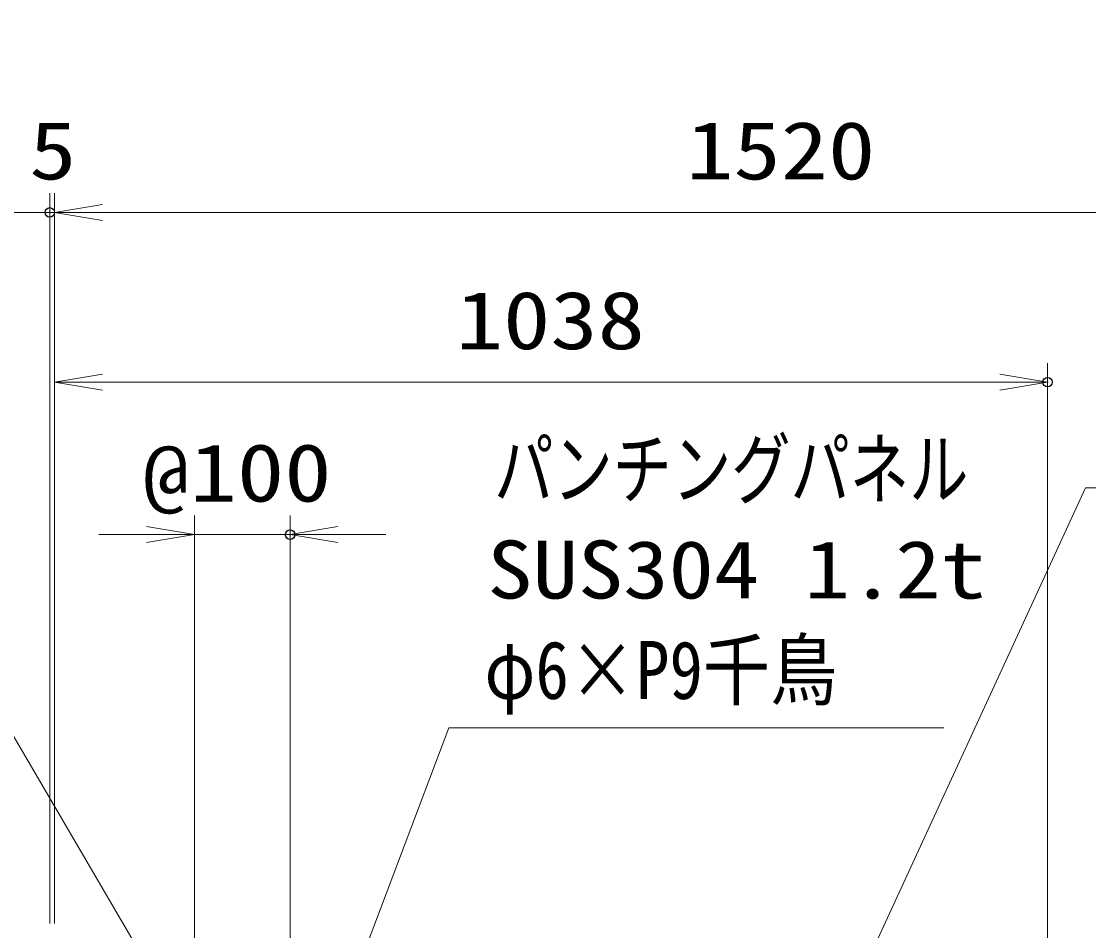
# Model space of a CAD drawing. Units: millimetres at full size. Extents: x -5940 to 5940, y -4200 to 4200.
# Drawn here: x -2516 to -1400, y -287 to 664 of the extents above; entities that cross this region are included whole.
import ezdxf
from ezdxf.enums import TextEntityAlignment as Align

# ---------------------------------------------------------------- set-up
doc = ezdxf.new("R2010")
doc.units = ezdxf.units.MM
doc.header["$LTSCALE"] = 20
doc.header["$PDMODE"] = 32
doc.header["$PDSIZE"] = 10
doc.layers.add('0-4_寸法線', color=4, linetype='Continuous', lineweight=18)
doc.layers.add('0-5_0', color=7, linetype='Continuous', lineweight=18)
doc.layers.add('0-6_Defpoints', color=7, linetype='Continuous')
doc.styles.add('ＭＳ ゴシック', font='')
doc.styles.get('ＭＳ ゴシック').set_extended_font_data('MS Gothic')

# ---------------------------------------------------------------- blocks, each defined once
blk = doc.blocks.new('S33')
at = {"layer": '0-4_寸法線'}
for points in [[(-2861019.6, 54997292.2), (-2853220.2, 54997292.2), (-2844762.7, 54982224.4), (-2844273.3, 54981352.4)], [(-2844908.1, 54982142.9), (-2844273.3, 54981352.4), (-2844617.4, 54982306)]]:
    blk.add_lwpolyline(points, dxfattribs=at)
at = {"layer": '0-4_寸法線', "color": 254, "style": 'ＭＳ ゴシック', "width": 0.75}
blk.add_text('シリンダー錠', height=1212, dxfattribs=at).set_placement((-2861154, 54997531.6), align=Align.BOTTOM_LEFT)
blk = doc.blocks.new('_Open')
at = {"layer": '0-5_0'}
blk.add_line((-20, 3.333), (0, 0), dxfattribs=at)
blk.add_lwpolyline([(-20, -3.333), (0, 0), (-20, 0)], dxfattribs=at)
blk = doc.blocks.new('_DOTSMALL')
at = {"layer": '0-5_0'}
blk.add_line((-1.25, 0), (1.25, 0), dxfattribs=at)
blk = doc.blocks.new('S35')
at = {"layer": '0-4_寸法線'}
for points in [[(-2864058.7, 55000923.8), (-2852505.7, 55000923.8), (-2843626.1, 54985752.1), (-2843120.9, 54984889.1)], [(-2843769.9, 54985667.9), (-2843120.9, 54984889.1), (-2843482.2, 54985836.3)]]:
    blk.add_lwpolyline(points, dxfattribs=at)
at = {"layer": '0-4_寸法線', "color": 254, "style": 'ＭＳ ゴシック'}
blk.add_text('枠材 STKMR370', height=1212, dxfattribs=at).set_placement((-2864058.7, 55003263.1), align=Align.BOTTOM_LEFT)
at = {"layer": '0-4_寸法線', "color": 254, "style": 'ＭＳ ゴシック', "width": 1.2}
blk.add_text('80x40x2.3t', height=1212, dxfattribs=at).set_placement((-2864202.7, 55001163.1), align=Align.BOTTOM_LEFT)
blk = doc.blocks.new('S47')
at = {"layer": '0-4_寸法線'}
for points in [[(-2809511.1, 54995261.7), (-2823731.1, 54995261.7), (-2829656.4, 54982395.3), (-2830074.7, 54981487)], [(-2829807.8, 54982465), (-2830074.7, 54981487), (-2829505, 54982325.6)]]:
    blk.add_lwpolyline(points, dxfattribs=at)
at = {"layer": '0-4_寸法線', "color": 254, "style": 'ＭＳ ゴシック'}
for s, width, p in [('中間格子 STKMR290', 0.95, (-2822538.3, 54997758.6)), ('50×30×1.6t', 1.05, (-2822615.1, 54995658.6))]:
    blk.add_text(s, height=1212, dxfattribs=dict(at, width=width)).set_placement(p, align=Align.BOTTOM_LEFT)
blk = doc.blocks.new('S48')
at = {"layer": '0-4_寸法線'}
for points in [[(-2826693.8, 54990244.7), (-2837046.8, 54990244.7), (-2839274.9, 54984351.5), (-2839628.5, 54983416.1)], [(-2839430.8, 54984410.4), (-2839628.5, 54983416.1), (-2839119, 54984292.6)]]:
    blk.add_lwpolyline(points, dxfattribs=at)
at = {"layer": '0-4_寸法線', "color": 254, "style": 'ＭＳ ゴシック'}
for s, width, p in [('パンチングパネル', 0.75, (-2836101.8, 54994684)), ('SUS304 1.2t', 1.15, (-2836245.8, 54992584)), ('φ6×P9千鳥', 0.85, (-2836303.4, 54990484))]:
    blk.add_text(s, height=1212, dxfattribs=dict(at, width=width)).set_placement(p, align=Align.BOTTOM_LEFT)

msp = doc.modelspace()

# ---------------------------------------------------------------- linework, layer by layer
at = {"layer": '0-4_寸法線'}
for p, q in [((-2486.02, -279.17), (-2486.02, 484.2)), ((-2486.02, -279.17), (-2486.02, 484.2)), ((-2481.02, -279.17), (-2481.02, 484.2)), ((-2481.02, -279.17), (-2481.02, 484.2)), ((-2486.02, 464.2), (-2561.02, 464.2)), ((-2481.02, 464.2), (-2486.02, 464.2)), ((-2481.02, 464.2), (-961.02, 464.2)), ((-2431.02, 464.2), (-2381.02, 464.2)), ((-2481.02, -279.17), (-2481.02, 306.73)), ((-1442.77, -359.17), (-1442.77, 306.73)), ((-2481.02, 286.73), (-1442.77, 286.73)), ((-2334.77, -312.17), (-2334.77, 147.37)), ((-2234.77, -312.17), (-2234.77, 147.37)), ((-2384.77, 127.37), (-2434.77, 127.37)), ((-2334.77, 127.37), (-2234.77, 127.37)), ((-2184.77, 127.37), (-2134.77, 127.37))]:
    msp.add_line(p, q, dxfattribs=at)
at = {"layer": '0-6_Defpoints'}
for p in [(-2486.02, 464.2), (-1442.77, 286.73), (-2234.77, 127.37)]:
    msp.add_point(p, dxfattribs=at)

# ---------------------------------------------------------------- block references
at = {"layer": '0-4_寸法線'}
for name, p, xscale, yscale in [('S35', (139783.64, -2749586.79), 0.05, 0.05), ('_DOTSMALL', (-2486.02, 464.2), 2.5, 2.5), ('S47', (139783.64, -2749586.79), 0.05, 0.05), ('S33', (139783.64, -2749586.79), 0.05, 0.05), ('_Open', (-1442.77, 286.73), 2.5, 2.5), ('S48', (139783.64, -2749586.79), 0.05, 0.05), ('_Open', (-2334.77, 127.37), 2.5, 2.5)]:
    msp.add_blockref(name, p, dxfattribs=dict(at, xscale=xscale, yscale=yscale))
at = {"layer": '0-4_寸法線', "xscale": 2.5, "yscale": 2.5, "rotation": 180}
for name, p in [('_Open', (-2481.02, 464.2)), ('_Open', (-2481.02, 464.2)), ('_DOTSMALL', (-2486.02, 464.2)), ('_Open', (-2481.02, 286.73)), ('_Open', (-2234.77, 127.37))]:
    msp.add_blockref(name, p, dxfattribs=at)

# ---------------------------------------------------------------- texts
at = {"layer": '0-4_寸法線', "color": 254, "style": 'ＭＳ ゴシック', "width": 1.2}
for s, p in [('1520', (-1820.62, 480.54)), ('5', (-2507.52, 480.54)), ('1038', (-2061.5, 303.07)), ('@100', (-2389.17, 143.71))]:
    msp.add_text(s, height=60.56, dxfattribs=at).set_placement(p, align=Align.BOTTOM_LEFT)

doc.saveas('drawing.dxf')
